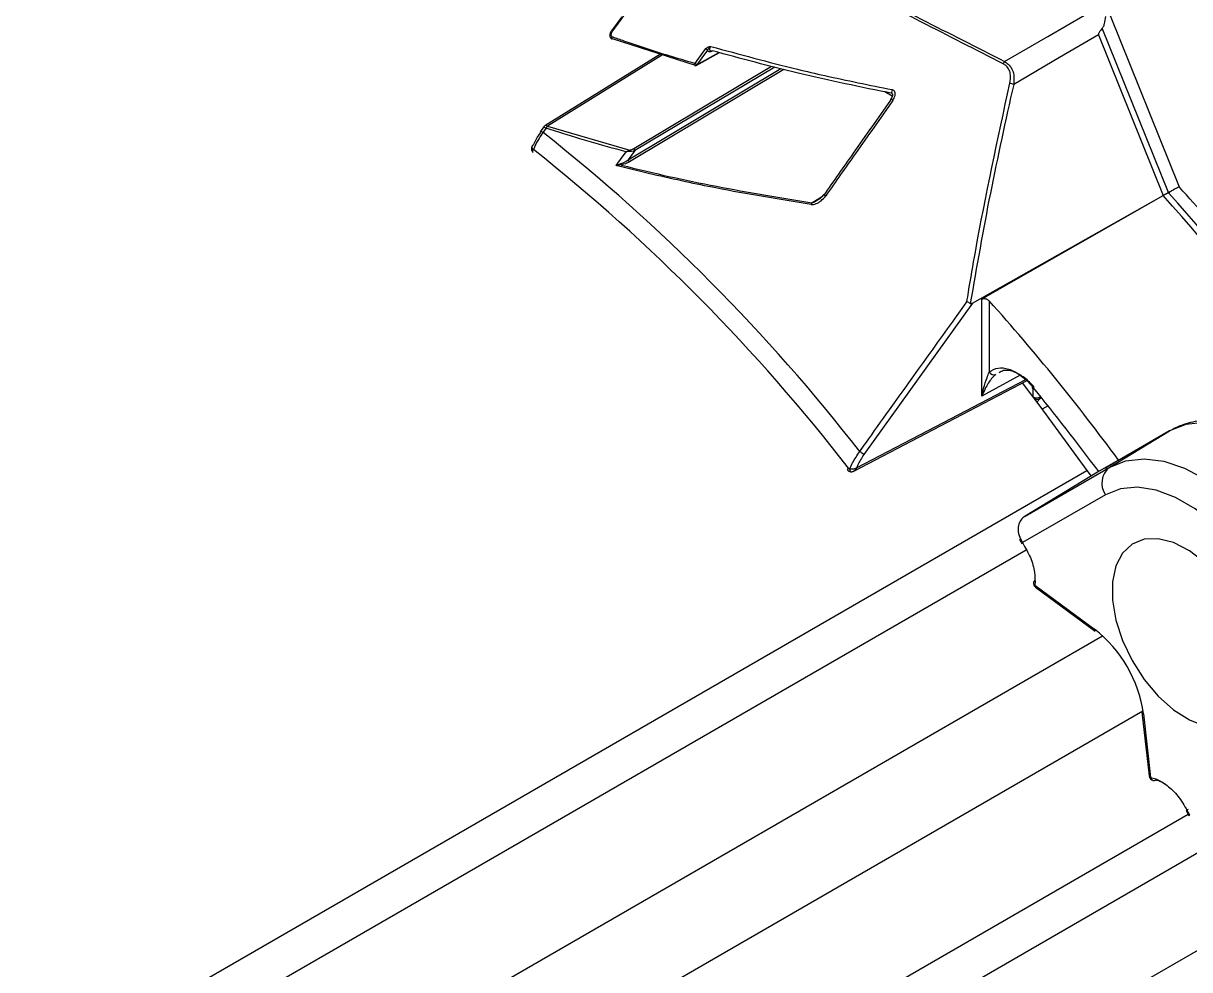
# Model space of a CAD drawing. Extents: x 6 to 134, y 3 to 97.
# Drawn here: x 22.365 to 25.756, y 14.124 to 16.875 of the extents above; entities that cross this region are included whole.
import ezdxf

# ---------------------------------------------------------------- set-up
doc = ezdxf.new("R2010")
doc.units = 0
doc.header["$MEASUREMENT"] = 0
doc.layers.add('OBJECT', color=7, linetype='CONTINUOUS')

msp = doc.modelspace()

# ---------------------------------------------------------------- linework, layer by layer
at = {"layer": 'OBJECT'}
for p, q in [((24.0764, 16.8536), (24.1061, 16.8944)), ((25.7269, 16.3988), (25.5262, 16.8974)), ((25.6946, 16.3832), (25.5023, 16.8612)), ((24.3195, 16.7529), (24.0785, 16.8303)), ((25.4916, 16.8417), (25.6796, 16.3743)), ((24.2182, 16.7854), (23.8815, 16.5772)), ((24.322, 16.7526), (24.3894, 16.7902)), ((24.3231, 16.755), (24.3874, 16.7908)), ((24.3683, 16.7949), (24.3657, 16.7934)), ((24.224, 16.7836), (23.8892, 16.5765)), ((24.124, 16.4787), (24.5673, 16.7435)), ((24.5768, 16.741), (24.1276, 16.4726)), ((24.14, 16.5112), (24.5406, 16.7505)), ((24.5502, 16.748), (24.1436, 16.5051)), ((24.8916, 16.6638), (24.8705, 16.676)), ((23.8774, 16.573), (23.8685, 16.5608)), ((23.8851, 16.5703), (23.8762, 16.558)), ((23.8772, 16.5732), (23.8772, 16.5732)), ((23.8892, 16.5765), (24.1289, 16.5069)), ((23.8459, 16.5103), (23.8483, 16.5085)), ((24.1436, 16.5051), (24.124, 16.4787)), ((25.6983, 16.3851), (25.6796, 16.3743)), ((25.6946, 16.3832), (25.6796, 16.3743)), ((25.6948, 16.3829), (25.6796, 16.3743)), ((25.6948, 16.3829), (25.6983, 16.3851)), ((25.6983, 16.3851), (25.6989, 16.3854)), ((24.6577, 16.3537), (24.6886, 16.3729)), ((25.1246, 16.0619), (25.6796, 16.3743)), ((25.1525, 15.7919), (25.1525, 16.0738)), ((25.1246, 16.0619), (24.8089, 15.6215)), ((25.1735, 16.0682), (25.1735, 15.8613)), ((24.7797, 15.5733), (25.2841, 15.8366)), ((25.2634, 15.852), (25.1631, 15.7975)), ((25.3008, 15.7892), (25.3008, 15.8152)), ((25.1631, 15.7975), (25.1525, 15.7919)), ((25.3008, 15.7891), (25.3008, 15.7892)), ((25.3202, 15.7834), (25.3124, 15.7739)), ((25.3256, 15.7864), (25.3202, 15.7834)), ((25.3219, 15.7891), (25.323, 15.7897)), ((25.3446, 15.763), (25.3277, 15.7538)), ((25.6977, 15.6902), (25.5101, 15.5819)), ((25.5238, 15.5848), (25.6977, 15.6902)), ((25.5492, 15.6057), (25.4931, 15.5733)), ((25.5336, 15.5963), (25.5492, 15.6057)), ((20.056, 12.4574), (25.4573, 15.5754)), ((25.2778, 15.4427), (25.5238, 15.5848)), ((25.4931, 15.5733), (25.2778, 15.4427)), ((25.5116, 15.505), (25.2702, 15.3656)), ((25.2641, 15.3765), (25.2702, 15.3656)), ((20.1639, 12.3912), (25.2809, 15.3452)), ((25.3065, 15.2423), (25.4797, 15.1141)), ((25.3082, 15.2363), (25.4814, 15.1082)), ((20.443, 12.174), (25.5029, 15.095)), ((20.5262, 11.9363), (25.6205, 14.8771)), ((25.6174, 14.8727), (25.6385, 14.6875)), ((25.6217, 14.8682), (25.6428, 14.683)), ((20.0101, 11.1336), (26.0176, 14.6017)), ((25.7463, 14.5867), (25.7535, 14.5727)), ((20.2476, 11.3988), (25.7517, 14.5762)), ((20.071, 10.8857), (26.1167, 14.3759))]:
    msp.add_line(p, q, dxfattribs=at)
at = {"layer": 'OBJECT', "flags": 128}
for points in [[(24.1157, 16.9046), (24.1099, 16.8966), (24.0867, 16.8647), (24.0786, 16.8536)], [(25.2184, 16.7642), (25.3437, 16.8371), (25.4504, 16.8993)], [(24.076, 16.8545), (24.076, 16.8545), (24.0762, 16.8546), (24.0766, 16.8545), (24.0771, 16.8543), (24.0778, 16.854), (24.0786, 16.8536)], [(24.0768, 16.8297), (24.0764, 16.83), (24.076, 16.8309), (24.0759, 16.832), (24.0761, 16.8334), (24.0765, 16.8349), (24.0771, 16.8364)], [(24.0785, 16.8303), (24.0776, 16.8297), (24.0769, 16.8296), (24.0768, 16.8297)], [(25.4916, 16.8417), (25.3781, 16.7756), (25.2446, 16.6979)], [(24.3183, 16.7588), (24.3242, 16.7668), (24.35, 16.8016)], [(24.3548, 16.7977), (24.3382, 16.7754), (24.3231, 16.755)], [(24.3657, 16.7934), (24.3658, 16.7942), (24.366, 16.7948)], [(24.3181, 16.7522), (24.3177, 16.7525), (24.3174, 16.7533), (24.3173, 16.7545), (24.3174, 16.7559), (24.3178, 16.7574), (24.3183, 16.7588)], [(23.8697, 16.5582), (23.8687, 16.5595), (23.8682, 16.5604), (23.8683, 16.5609), (23.8684, 16.561), (23.869, 16.5612), (23.8702, 16.561), (23.8718, 16.5604), (23.8739, 16.5594), (23.8762, 16.558)], [(23.8851, 16.5703), (23.8828, 16.5716), (23.8807, 16.5726), (23.8791, 16.5732), (23.8779, 16.5735), (23.8773, 16.5733), (23.8772, 16.5732)], [(23.8476, 16.5004), (23.847, 16.5011), (23.8466, 16.5025), (23.8467, 16.5043), (23.8473, 16.5063), (23.8483, 16.5085)], [(24.089, 16.4622), (24.1066, 16.486), (24.1074, 16.487), (24.1184, 16.502)], [(25.1525, 16.0738), (25.1631, 16.0798), (25.6796, 16.3743)], [(24.7876, 15.5829), (25.041, 15.7152), (25.2802, 15.8401)], [(25.2688, 15.8305), (25.321, 15.7625), (25.4573, 15.5754)], [(26.2296, 14.769), (26.2698, 14.8005), (26.3015, 14.8438), (26.3241, 14.8976), (26.3369, 14.9604), (26.3394, 15.0306), (26.3318, 15.1062), (26.314, 15.1852), (26.2868, 15.2654), (26.2507, 15.3446), (26.2067, 15.4207), (26.1562, 15.4915), (26.1004, 15.5553), (26.0408, 15.6101), (25.9792, 15.6545), (25.9171, 15.6874), (25.8564, 15.7078), (25.7985, 15.7151), (25.7451, 15.7092), (25.6977, 15.6902)], [(25.5238, 15.5848), (25.5708, 15.6036), (25.6238, 15.6095), (25.6812, 15.6022), (25.7415, 15.582), (25.803, 15.5494), (25.8641, 15.5053), (25.9232, 15.451), (25.9785, 15.3878), (26.0287, 15.3175), (26.0722, 15.242), (26.108, 15.1635), (26.1351, 15.0839), (26.1527, 15.0056), (26.1603, 14.9306), (26.1578, 14.861), (26.1451, 14.7986), (26.1227, 14.7453), (26.0912, 14.7024), (26.0514, 14.6711)], [(24.7724, 15.5715), (24.7722, 15.5715), (24.7712, 15.5719), (24.7703, 15.5729), (24.7695, 15.5743), (24.7689, 15.5762), (24.7685, 15.5783), (24.7682, 15.5806)], [(25.4573, 15.5754), (25.4665, 15.5628), (25.4701, 15.5583)], [(25.9761, 14.7004), (26.0129, 14.7298), (26.0415, 14.7705), (26.0611, 14.8213), (26.0711, 14.8807), (26.0711, 14.9468), (26.0611, 15.0177), (26.0415, 15.0911), (26.0129, 15.1649), (25.9761, 15.2368), (25.9322, 15.3046), (25.8826, 15.3663), (25.8288, 15.42), (25.7725, 15.464), (25.7152, 15.4971), (25.6588, 15.5182), (25.605, 15.5266), (25.5554, 15.5222), (25.5116, 15.505)], [(25.2683, 15.3634), (25.2682, 15.3634), (25.2684, 15.3639), (25.2691, 15.3646), (25.2702, 15.3656)], [(25.8009, 15.307), (25.7554, 15.3419), (25.7093, 15.3656), (25.6649, 15.377), (25.6242, 15.3756), (25.589, 15.3614), (25.5611, 15.3351), (25.5418, 15.2979), (25.5318, 15.2517), (25.5318, 15.1984), (25.5418, 15.1407), (25.5611, 15.0812), (25.589, 15.0227), (25.6242, 14.968), (25.6649, 14.9195), (25.7093, 14.8796), (25.7554, 14.8502), (25.8009, 14.8325)]]:
    msp.add_lwpolyline(points, dxfattribs=at)
at = {"layer": 'OBJECT'}
for centre, radius, start, end in [((24.3372, 16.7808), 0.0244, 43.7468, 58.2545), ((24.3195, 16.757), 0.005, 253.821, 299.1235), ((24.3054, 16.7381), 0.0245, 43.7596, 58.244), ((24.3205, 16.7547), 0.00253, 304.0635, 5.2492), ((25.2478, 16.739), 0.0387, 139.4659, 150.9614), ((25.2238, 16.6448), 0.057, 68.5834, 80.2822), ((24.8886, 16.6536), 0.00204, 179.9521, 238.9039), ((24.886, 16.6437), 0.00996, 46.3364, 87.1864), ((24.9052, 16.676), 0.0156, 155.2426, 204.1117), ((20.4845, 12.2689), 5.4682, 37.9354, 51.6642), ((23.8894, 16.5644), 0.015, 121.7291, 143.9881), ((23.8848, 16.5704), 0.00752, 54.4735, 116.3416), ((23.9064, 16.5609), 0.0233, 137.7423, 156.1239), ((23.8506, 16.506), 0.00632, 137.8472, 209.0638), ((20.4784, 12.259), 5.4236, 37.7877, 51.5847), ((24.1155, 16.5005), 0.0149, 9.3678, 25.3105), ((24.1358, 16.5046), 0.0078, 3.6388, 57.5208), ((24.1203, 16.4699), 0.0182, 187.9292, 199.9023), ((24.1318, 16.4792), 0.0078, 183.6388, 237.5208), ((20.9824, 12.1621), 6.3263, 18.51701, 41.84946), ((24.6813, 16.3437), 0.0256, 156.915, 169.0129), ((24.6913, 16.3666), 0.0104, 46.5049, 86.5114), ((20.9656, 12.1525), 6.3282, 18.50825, 41.84763), ((20.71, 12.0588), 5.9999, 36.23945, 41.93221), ((25.1865, 15.8689), 0.0151, 210.2813, 291.8183), ((20.732, 12.0544), 5.9186, 36.46742, 39.49493), ((25.3115, 15.8097), 0.0231, 242.6565, 296.7662), ((25.314, 15.7981), 0.0159, 214.0394, 292.8044), ((25.3129, 15.7887), 0.00895, 324.1613, 2.6214), ((24.7422, 15.548), 0.0992, 47.7679, 56.292), ((24.7686, 15.5754), 0.00794, 120.9257, 168.0774), ((25.5593, 15.5385), 0.0584, 127.473, 215.0415), ((25.3171, 15.2484), 0.015, 173.857, 233.5141), ((25.3098, 15.2488), 0.00772, 120.1509, 171.3543), ((25.3109, 15.2498), 0.00871, 178.6172, 239.6485), ((25.3123, 15.2407), 0.00605, 165.1911, 226.5382), ((25.4856, 15.1126), 0.00605, 165.1911, 226.5382), ((25.2485, 14.8167), 0.3768, 7.8658, 52.1342), ((25.6233, 14.8741), 0.00605, 193.4656, 254.8154), ((25.6534, 14.6892), 0.015, 186.4876, 258.9225), ((25.6443, 14.6889), 0.00605, 193.4656, 254.8154), ((25.6532, 14.6847), 0.0106, 188.8117, 255.0657), ((25.6521, 14.6831), 0.00881, 259.7417, 299.4406), ((20.2116, 11.7161), 6.2376, 27.26323, 27.40819), ((25.7539, 14.5768), 0.00414, 265.3458, 305.3194)]:
    msp.add_arc(centre, radius, start, end, dxfattribs=at)
msp.add_ellipse((25.6935, 16.2406), major_axis=(0.02, 0.1471), ratio=0.402711, start_param=0.2404, end_param=0.308848, dxfattribs=at)
for points, knots in [([(25.2139, 16.7578), (25.1339, 16.7985), (24.9737, 16.8799), (24.7387, 17.0017), (24.5078, 17.1233), (24.3597, 17.2036), (24.2855, 17.2439)], [0, 0, 0, 0, 0.248165, 0.497007, 0.748088, 1, 1, 1, 1]), ([(24.2907, 17.2494), (24.3636, 17.2098), (24.5098, 17.1306), (24.7392, 17.0098), (24.9751, 16.8876), (25.1372, 16.8054), (25.2184, 16.7642)], [0, 0, 0, 0, 0.248027, 0.496873, 0.748074, 1, 1, 1, 1]), ([(25.5116, 16.8954), (25.5106, 16.8883), (25.5091, 16.8777), (25.5056, 16.8657), (25.5029, 16.862), (25.5023, 16.8612)], [0, 0, 0, 0, 0.605131, 0.910652, 1, 1, 1, 1]), ([(24.0761, 16.8544), (24.0752, 16.8532), (24.0728, 16.85), (24.0707, 16.8445), (24.07, 16.839), (24.0711, 16.8346), (24.0733, 16.8316), (24.0755, 16.83), (24.0768, 16.8297), (24.0769, 16.8297)], [0, 0, 0, 0, 0.160751, 0.40104, 0.600624, 0.737151, 0.861911, 0.995094, 1, 1, 1, 1]), ([(24.0786, 16.8536), (24.0769, 16.8509), (24.0746, 16.8473), (24.0737, 16.8424), (24.0739, 16.8399), (24.0748, 16.8379), (24.076, 16.8368), (24.0768, 16.8365), (24.0771, 16.8364)], [0, 0, 0, 0, 0.460661, 0.606303, 0.752836, 0.854896, 0.957635, 1, 1, 1, 1]), ([(25.5023, 16.8612), (25.5007, 16.8594), (25.4981, 16.8564), (25.495, 16.8523), (25.4929, 16.8488), (25.4917, 16.8461), (25.4912, 16.8439), (25.4912, 16.8426), (25.4915, 16.8419), (25.4916, 16.8417)], [0, 0, 0, 0, 0.321672, 0.541325, 0.692944, 0.85146, 0.915065, 0.968173, 1, 1, 1, 1]), ([(24.0771, 16.8364), (24.0799, 16.8354), (24.0942, 16.8303), (24.1544, 16.8094), (24.2318, 16.7843), (24.2989, 16.7646), (24.3183, 16.7588)], [0, 0, 0, 0, 0.036339, 0.181698, 0.763315, 1, 1, 1, 1]), ([(24.35, 16.8016), (24.351, 16.8027), (24.3529, 16.8048), (24.3579, 16.8073), (24.3617, 16.8079), (24.3642, 16.8082), (24.3643, 16.8082)], [0, 0, 0, 0, 0.265081, 0.529122, 0.992289, 1, 1, 1, 1]), ([(24.3548, 16.7977), (24.3553, 16.7986), (24.3564, 16.8004), (24.3593, 16.8038), (24.362, 16.8066), (24.3642, 16.8082), (24.3643, 16.8082)], [0, 0, 0, 0, 0.198946, 0.43659, 0.990563, 1, 1, 1, 1]), ([(24.3657, 16.7934), (24.3644, 16.7929), (24.3618, 16.7917), (24.3584, 16.7921), (24.3558, 16.794), (24.3551, 16.7965), (24.3548, 16.7977)], [0, 0, 0, 0, 0.254497, 0.509228, 0.756734, 1, 1, 1, 1]), ([(24.3643, 16.8082), (24.3639, 16.8078), (24.3629, 16.8066), (24.3614, 16.8043), (24.3605, 16.8013), (24.3604, 16.7986), (24.3615, 16.7964), (24.3628, 16.7951), (24.3638, 16.795), (24.364, 16.795)], [0, 0, 0, 0, 0.0810322, 0.2546372, 0.422733, 0.5929439, 0.7729185, 0.9666243, 1, 1, 1, 1]), ([(24.364, 16.795), (24.3647, 16.7949), (24.3663, 16.7945), (24.3683, 16.7952), (24.3693, 16.7955)], [0, 0, 0, 0, 0.452492, 1, 1, 1, 1]), ([(24.3643, 16.8082), (24.4475, 16.7853), (24.5565, 16.7553), (24.733, 16.7144), (24.8255, 16.6958), (24.891, 16.6825)], [0, 0, 0, 0, 0.484896, 0.634755, 1, 1, 1, 1]), ([(24.8927, 16.6712), (24.8004, 16.6899), (24.6222, 16.726), (24.4516, 16.7729), (24.3693, 16.7955)], [0, 0, 0, 0, 0.5178518, 1, 1, 1, 1]), ([(25.2335, 16.701), (25.2347, 16.709), (25.2368, 16.7221), (25.2324, 16.7399), (25.2244, 16.7515), (25.2169, 16.756), (25.2139, 16.7578)], [0, 0, 0, 0, 0.3652862, 0.6014766, 0.8396457, 1, 1, 1, 1]), ([(25.2184, 16.7642), (25.2218, 16.7619), (25.2305, 16.7564), (25.2401, 16.7429), (25.2466, 16.7224), (25.2454, 16.7071), (25.2446, 16.6979)], [0, 0, 0, 0, 0.164033, 0.408423, 0.645644, 1, 1, 1, 1]), ([(25.1085, 16.0655), (25.1101, 16.0752), (25.118, 16.1236), (25.1547, 16.3371), (25.1982, 16.5381), (25.2335, 16.701)], [0, 0, 0, 0, 0.0451895, 0.2259529, 1, 1, 1, 1]), ([(25.2446, 16.6979), (25.2212, 16.5927), (25.1743, 16.3821), (25.1371, 16.1681), (25.1185, 16.061)], [0, 0, 0, 0, 0.499672, 1, 1, 1, 1]), ([(24.6929, 16.3752), (24.7216, 16.4161), (24.7864, 16.5084), (24.8513, 16.6005), (24.8875, 16.6519)], [0, 0, 0, 0, 0.442708, 1, 1, 1, 1]), ([(24.8929, 16.6509), (24.8567, 16.5995), (24.7918, 16.5073), (24.7271, 16.415), (24.6984, 16.3741)], [0, 0, 0, 0, 0.55729, 1, 1, 1, 1]), ([(24.891, 16.6697), (24.8911, 16.6696), (24.8915, 16.6695), (24.8918, 16.6694), (24.8919, 16.6694), (24.8919, 16.6693), (24.892, 16.6693), (24.8922, 16.6684), (24.8923, 16.6668), (24.8918, 16.664), (24.8902, 16.6592), (24.8878, 16.6558), (24.8864, 16.6537)], [0, 0, 0, 0, 0.032729, 0.058335, 0.084976, 0.122191, 0.186286, 0.242719, 0.313109, 0.437178, 0.667245, 1, 1, 1, 1]), ([(24.8929, 16.6509), (24.8957, 16.6555), (24.8995, 16.6618), (24.9007, 16.6707), (24.8999, 16.6756), (24.8976, 16.6793), (24.8946, 16.6816), (24.8922, 16.6822), (24.891, 16.6825)], [0, 0, 0, 0, 0.411854, 0.557491, 0.704336, 0.805252, 0.90638, 1, 1, 1, 1]), ([(23.8762, 16.558), (23.8709, 16.5505), (23.86, 16.5348), (23.8523, 16.5175), (23.8483, 16.5085)], [0, 0, 0, 0, 0.4834986, 1, 1, 1, 1]), ([(23.8491, 16.5223), (23.8515, 16.5275), (23.8573, 16.54), (23.8651, 16.5514), (23.8697, 16.5582)], [0, 0, 0, 0, 0.412808, 1, 1, 1, 1]), ([(24.1184, 16.502), (24.1094, 16.5044), (24.064, 16.5163), (23.9855, 16.5384), (23.9179, 16.5599), (23.8851, 16.5703)], [0, 0, 0, 0, 0.114296, 0.571565, 1, 1, 1, 1]), ([(23.8443, 16.5171), (23.8438, 16.5161), (23.8425, 16.5136), (23.8424, 16.5093), (23.8433, 16.5054), (23.8447, 16.5037), (23.8452, 16.5031)], [0, 0, 0, 0, 0.223071, 0.563804, 0.851748, 1, 1, 1, 1]), ([(23.8442, 16.5172), (23.8438, 16.5162), (23.8432, 16.5145), (23.8441, 16.5121), (23.8453, 16.5108), (23.8459, 16.5103)], [0, 0, 0, 0, 0.399059, 0.734464, 1, 1, 1, 1]), ([(23.8491, 16.5223), (23.849, 16.5223), (23.8485, 16.522), (23.8477, 16.5215), (23.8467, 16.5207), (23.8455, 16.5197), (23.8444, 16.5184), (23.8442, 16.5175), (23.8442, 16.5172)], [0, 0, 0, 0, 0.014938, 0.214098, 0.330214, 0.518186, 0.862875, 1, 1, 1, 1]), ([(23.8446, 16.5036), (23.845, 16.503), (23.8459, 16.5018), (23.8471, 16.5009), (23.8477, 16.5005)], [0, 0, 0, 0, 0.4970246, 1, 1, 1, 1]), ([(24.1184, 16.502), (24.1185, 16.502), (24.1186, 16.5021), (24.1188, 16.5022), (24.1194, 16.5026), (24.1203, 16.5031), (24.1235, 16.5048), (24.1264, 16.5059), (24.1289, 16.5069)], [0, 0, 0, 0, 0.0132323, 0.0265629, 0.0684751, 0.1774786, 0.3048518, 1, 1, 1, 1]), ([(24.1301, 16.503), (24.1274, 16.5029), (24.1242, 16.5028), (24.1206, 16.5023), (24.1195, 16.5022), (24.1189, 16.5021), (24.1186, 16.502), (24.1185, 16.502), (24.1184, 16.502)], [0, 0, 0, 0, 0.693044, 0.822555, 0.931456, 0.973388, 0.986764, 1, 1, 1, 1]), ([(24.1289, 16.5069), (24.1299, 16.5071), (24.1341, 16.5081), (24.1374, 16.5098), (24.14, 16.5112)], [0, 0, 0, 0, 0.237362, 1, 1, 1, 1]), ([(24.1436, 16.5051), (24.143, 16.5049), (24.1402, 16.5039), (24.1356, 16.503), (24.1314, 16.503), (24.1301, 16.503)], [0, 0, 0, 0, 0.158063, 0.755919, 1, 1, 1, 1]), ([(24.089, 16.4622), (24.089, 16.4622), (24.0933, 16.4642), (24.0978, 16.4658), (24.1022, 16.4673)], [0, 0, 0, 0, 0.01128, 1, 1, 1, 1]), ([(24.1031, 16.4636), (24.0992, 16.4634), (24.0944, 16.463), (24.0898, 16.4624), (24.089, 16.4622), (24.089, 16.4622)], [0, 0, 0, 0, 0.8341205, 0.9874385, 1, 1, 1, 1]), ([(24.6561, 16.3486), (24.5632, 16.3636), (24.4402, 16.3836), (24.2556, 16.4217), (24.1592, 16.4441), (24.0929, 16.4612), (24.089, 16.4622)], [0, 0, 0, 0, 0.48159, 0.63701, 0.978685, 1, 1, 1, 1]), ([(24.1022, 16.4673), (24.1046, 16.4682), (24.1128, 16.4711), (24.1194, 16.4755), (24.124, 16.4787)], [0, 0, 0, 0, 0.292893, 1, 1, 1, 1]), ([(24.1276, 16.4726), (24.1225, 16.4699), (24.1151, 16.466), (24.1059, 16.4642), (24.1031, 16.4636)], [0, 0, 0, 0, 0.701201, 1, 1, 1, 1]), ([(24.1031, 16.4636), (24.1037, 16.4635), (24.1945, 16.4403), (24.3771, 16.3992), (24.5649, 16.3688), (24.6577, 16.3537)], [0, 0, 0, 0, 0.003307, 0.507658, 1, 1, 1, 1]), ([(25.726, 16.3986), (25.7262, 16.3988), (25.7273, 16.4002), (25.7201, 16.397), (25.7088, 16.391), (25.7005, 16.3863), (25.6989, 16.3854)], [0, 0, 0, 0, 0.081589, 0.499906, 0.899646, 1, 1, 1, 1]), ([(26.9993, 14.2259), (26.992, 14.2474), (26.9627, 14.3346), (26.9056, 14.4875), (26.8252, 14.6838), (26.7372, 14.8787), (26.6421, 15.0715), (26.5403, 15.2615), (26.432, 15.4482), (26.3177, 15.6309), (26.1976, 15.809), (26.0723, 15.982), (25.9419, 16.1491), (25.8263, 16.288), (25.7533, 16.3691), (25.7265, 16.3989)], [0, 0, 0, 0, 0.027463, 0.111472, 0.195472, 0.279458, 0.363435, 0.447404, 0.531372, 0.615341, 0.699314, 0.783296, 0.867289, 0.951299, 1, 1, 1, 1]), ([(24.6561, 16.3486), (24.6562, 16.3485), (24.6584, 16.3482), (24.6634, 16.3485), (24.6732, 16.3517), (24.6862, 16.3596), (24.6941, 16.3689), (24.6984, 16.3741)], [0, 0, 0, 0, 0.005801, 0.131632, 0.290309, 0.607042, 1, 1, 1, 1]), ([(24.6745, 16.3609), (24.6725, 16.3596), (24.6688, 16.3571), (24.663, 16.3546), (24.6593, 16.354), (24.6577, 16.3537)], [0, 0, 0, 0, 0.3925334, 0.7427736, 1, 1, 1, 1]), ([(24.6917, 16.3771), (24.6905, 16.3754), (24.6861, 16.3689), (24.6795, 16.3642), (24.6746, 16.3608)], [0, 0, 0, 0, 0.258935, 1, 1, 1, 1]), ([(25.1525, 16.0738), (25.1537, 16.0743), (25.1561, 16.0753), (25.1607, 16.0753), (25.1655, 16.0741), (25.17, 16.0717), (25.1723, 16.0694), (25.1735, 16.0682)], [0, 0, 0, 0, 0.192437, 0.384633, 0.583428, 0.799094, 1, 1, 1, 1]), ([(24.7972, 15.6305), (24.803, 15.6387), (24.8318, 15.6792), (24.9353, 15.8244), (25.0335, 15.9611), (25.1085, 16.0655)], [0, 0, 0, 0, 0.05572, 0.278599, 1, 1, 1, 1]), ([(25.1185, 16.061), (25.117, 16.0618), (25.114, 16.0633), (25.1104, 16.0648), (25.1086, 16.0655), (25.1085, 16.0655)], [0, 0, 0, 0, 0.487859, 0.979778, 1, 1, 1, 1]), ([(25.1185, 16.061), (25.1191, 16.0608), (25.1204, 16.0603), (25.1225, 16.0608), (25.1239, 16.0615), (25.1246, 16.0619)], [0, 0, 0, 0, 0.26501, 0.643254, 1, 1, 1, 1]), ([(25.1735, 15.8613), (25.1816, 15.8664), (25.1975, 15.8764), (25.2299, 15.8722), (25.2635, 15.8548), (25.2868, 15.8335), (25.2979, 15.8203), (25.2993, 15.8186)], [0, 0, 0, 0, 0.250401, 0.489127, 0.727846, 0.96662, 1, 1, 1, 1]), ([(25.1525, 15.7919), (25.1525, 15.7921), (25.1539, 15.7995), (25.158, 15.8181), (25.1656, 15.8422), (25.1713, 15.8561), (25.1735, 15.8613)], [0, 0, 0, 0, 0.005345, 0.28546, 0.731469, 1, 1, 1, 1]), ([(25.1921, 15.8549), (25.1883, 15.851), (25.1782, 15.8409), (25.1634, 15.8179), (25.1553, 15.7995), (25.1525, 15.7921), (25.1525, 15.7919)], [0, 0, 0, 0, 0.275512, 0.718274, 0.994929, 1, 1, 1, 1]), ([(25.3046, 15.8169), (25.3046, 15.8169), (25.3034, 15.8183), (25.2934, 15.8301), (25.2725, 15.8492), (25.2426, 15.8644), (25.2174, 15.8685), (25.2062, 15.8619), (25.2019, 15.8594)], [0, 0, 0, 0, 0.000015, 0.037331, 0.304369, 0.571337, 0.838307, 1, 1, 1, 1]), ([(26.2304, 14.7694), (26.2395, 14.7752), (26.2633, 14.7904), (26.2957, 14.8236), (26.3249, 14.8695), (26.3456, 14.9235), (26.3576, 14.9846), (26.3604, 15.052), (26.3538, 15.124), (26.338, 15.1985), (26.3136, 15.2736), (26.2812, 15.3477), (26.2417, 15.4191), (26.1959, 15.4861), (26.1449, 15.5475), (26.0895, 15.6016), (26.0308, 15.6474), (25.9699, 15.6834), (25.9078, 15.7085), (25.8462, 15.7216), (25.7869, 15.7216), (25.7372, 15.7105), (25.7096, 15.6964), (25.6985, 15.6907)], [0, 0, 0, 0, 0.028301, 0.073737, 0.119477, 0.166451, 0.214973, 0.264679, 0.314937, 0.365217, 0.415362, 0.46538, 0.515334, 0.565308, 0.61537, 0.665608, 0.716113, 0.766948, 0.818072, 0.869044, 0.919058, 0.96733, 1, 1, 1, 1]), ([(24.7682, 15.5806), (24.7708, 15.5864), (24.7786, 15.6037), (24.7898, 15.6198), (24.7972, 15.6305)], [0, 0, 0, 0, 0.331238, 1, 1, 1, 1]), ([(24.8089, 15.6215), (24.8026, 15.6116), (24.7945, 15.5991), (24.7888, 15.5857), (24.7876, 15.5829)], [0, 0, 0, 0, 0.785203, 1, 1, 1, 1]), ([(24.761, 15.5772), (24.7617, 15.5763), (24.7635, 15.574), (24.7677, 15.5719), (24.771, 15.5717), (24.7725, 15.5716)], [0, 0, 0, 0, 0.252361, 0.658995, 1, 1, 1, 1]), ([(24.7645, 15.5822), (24.7649, 15.5818), (24.7656, 15.5811), (24.7669, 15.5806), (24.7678, 15.5806), (24.7682, 15.5806)], [0, 0, 0, 0, 0.347188, 0.699891, 1, 1, 1, 1]), ([(24.7682, 15.5806), (24.7696, 15.5803), (24.7728, 15.5796), (24.7778, 15.5799), (24.7818, 15.5806), (24.7844, 15.5815), (24.786, 15.5821), (24.787, 15.5826), (24.7875, 15.5828), (24.7876, 15.5829)], [0, 0, 0, 0, 0.213329, 0.482382, 0.699824, 0.809783, 0.904611, 0.992435, 1, 1, 1, 1]), ([(24.7725, 15.5715), (24.7736, 15.5716), (24.7759, 15.5719), (24.7785, 15.5727), (24.7797, 15.5735), (24.7799, 15.5736)], [0, 0, 0, 0, 0.4282562, 0.9285587, 1, 1, 1, 1]), ([(24.7876, 15.5829), (24.7875, 15.5828), (24.7873, 15.5822), (24.7869, 15.5815), (24.7864, 15.5804), (24.7857, 15.5792), (24.7842, 15.5771), (24.7822, 15.5748), (24.7803, 15.574), (24.7795, 15.5737)], [0, 0, 0, 0, 0.011549, 0.14545, 0.184333, 0.28503, 0.452318, 0.786377, 1, 1, 1, 1]), ([(25.5101, 15.5819), (25.5102, 15.5819), (25.5134, 15.5839), (25.5197, 15.5878), (25.5291, 15.5935), (25.5336, 15.5963)], [0, 0, 0, 0, 0.007164, 0.518599, 1, 1, 1, 1]), ([(25.2778, 15.4427), (25.2733, 15.4392), (25.2644, 15.4322), (25.2578, 15.4158), (25.2567, 15.3965), (25.2616, 15.3833), (25.2641, 15.3765)], [0, 0, 0, 0, 0.245473, 0.490392, 0.737257, 1, 1, 1, 1]), ([(25.262, 15.3743), (25.2626, 15.3733), (25.2646, 15.3692), (25.267, 15.3654), (25.2689, 15.3625)], [0, 0, 0, 0, 0.253597, 1, 1, 1, 1]), ([(25.2628, 15.3734), (25.2626, 15.3736), (25.2622, 15.3743), (25.2633, 15.3756), (25.2641, 15.3765)], [0, 0, 0, 0, 0.3656023, 1, 1, 1, 1]), ([(25.2702, 15.3656), (25.2785, 15.3513), (25.2947, 15.3233), (25.3072, 15.2791), (25.3067, 15.2543), (25.3065, 15.2423)], [0, 0, 0, 0, 0.350055, 0.683988, 1, 1, 1, 1]), ([(25.6428, 14.683), (25.6477, 14.6818), (25.6632, 14.6778), (25.691, 14.6612), (25.7239, 14.6296), (25.7405, 14.6017), (25.749, 14.5874)], [0, 0, 0, 0, 0.130587, 0.415736, 0.701006, 1, 1, 1, 1]), ([(25.6911, 14.6591), (25.6838, 14.6639), (25.672, 14.6718), (25.6608, 14.6744), (25.6564, 14.6754)], [0, 0, 0, 0, 0.612972, 1, 1, 1, 1])]:
    msp.add_open_spline(points, degree=3, knots=knots, dxfattribs=at)
for points in [[(25.2993, 15.8186), (25.2988, 15.8177), (25.2978, 15.8159), (25.2985, 15.8147), (25.3007, 15.8149), (25.3033, 15.8162), (25.3046, 15.8169)], [(25.7514, 14.5902), (25.7501, 14.5894), (25.7477, 14.5879), (25.7461, 14.5867), (25.7463, 14.5864), (25.7481, 14.5871), (25.749, 14.5874)]]:
    msp.add_open_spline(points, degree=3, dxfattribs=at)

doc.saveas('drawing.dxf')
